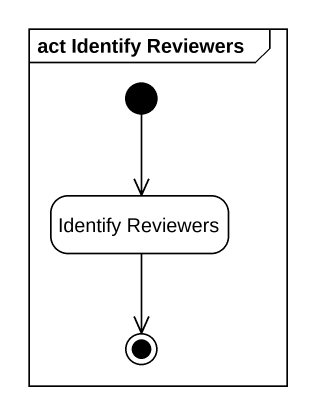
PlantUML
@startuml
mainframe act Identify Reviewers
hide empty description
state "Identify Reviewers" as Identify_Reviewers
[*] --> Identify_Reviewers
Identify_Reviewers --> [*]
@enduml
